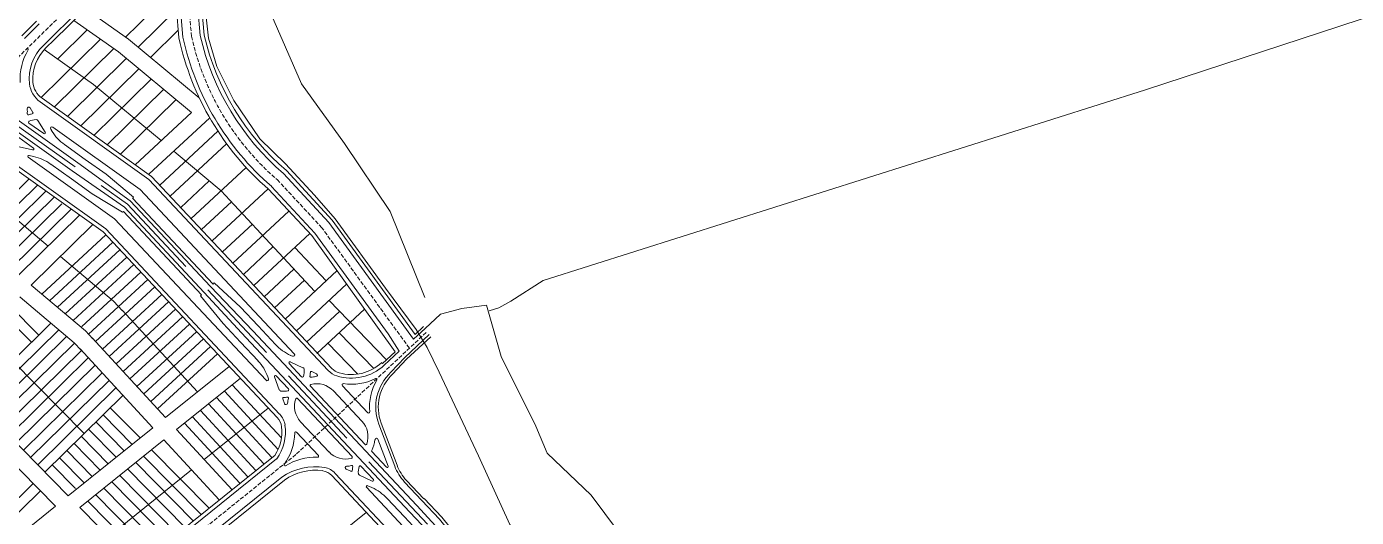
# Model space of a CAD drawing. Header units: metres. Extents: x 3557088 to 3598139, y 7314183 to 7334470.
# Drawn here: x 3576380 to 3577685, y 7324441 to 7324922 of the extents above; entities that cross this region are included whole.
import ezdxf

# ---------------------------------------------------------------- set-up
doc = ezdxf.new("R2010")
doc.units = ezdxf.units.M
doc.linetypes.add('JIS_02_4.0', pattern=[5.5, 4, -1.5])
doc.layers.add('Imagen', color=17, linetype='Continuous', lineweight=0)
doc.layers.add('Imagen_ZonaUrbanizable', color=17, linetype='Continuous', lineweight=0)
doc.layers.add('nuevo', color=7, linetype='Continuous', lineweight=15, true_color=0xf2f2f2)
picture_1 = doc.add_image_def('image1.jpg', size_in_pixel=(4800, 2360))
picture_2 = doc.add_image_def('image2.jpg', size_in_pixel=(4800, 2360))

msp = doc.modelspace()

# ---------------------------------------------------------------- linework, layer by layer
at = {"layer": 'nuevo'}
for p, q in [((3576405, 7324912), (3576529.8, 7325035.4)), ((3576407.5, 7324909.5), (3576526.5, 7325026.5)), ((3576375.5, 7324913.1), (3576389.9, 7324927.3)), ((3576392.4, 7324924.8), (3576378, 7324910.6)), ((3576405, 7324912), (3576396.2, 7324903.3)), ((3576407.5, 7324909.5), (3576398.7, 7324900.8)), ((3576500.1, 7324772.2), (3576393.3, 7324848.3)), ((3576502.7, 7324775.2), (3576395.2, 7324851.8)), ((3576383.5, 7324842.4), (3576386.2, 7324838)), ((3576541.7, 7324837.8), (3576486.7, 7324786.6)), ((3576559.7, 7324832.7), (3576500, 7324777.2)), ((3576397, 7324817.1), (3576382.4, 7324827.5)), ((3576391.2, 7324830), (3576398.4, 7324818.4)), ((3576404.8, 7324819.7), (3576403.7, 7324821.4)), ((3576405.8, 7324823.4), (3576491.5, 7324762.4)), ((3576567.7, 7324819.6), (3576510.8, 7324766.7)), ((3576372.3, 7324813.3), (3576386.8, 7324802.9)), ((3576437.6, 7324791.8), (3576417.3, 7324806.3)), ((3576576.3, 7324807.2), (3576521, 7324755.7)), ((3576455.1, 7324720.8), (3576351.8, 7324794.4)), ((3576355.1, 7324797), (3576457.7, 7324723.8)), ((3576372.7, 7324804.1), (3576386, 7324801.1)), ((3576381.7, 7324793.9), (3576466.3, 7324733.6)), ((3576382.5, 7324795.7), (3576387, 7324794.7)), ((3576403.7, 7324787.2), (3576424, 7324772.7)), ((3576437.6, 7324791.8), (3576458.1, 7324777.3)), ((3576595.4, 7324784), (3576541.3, 7324733.6)), ((3576424, 7324772.7), (3576444.4, 7324758.2)), ((3576458.1, 7324777.3), (3576485.1, 7324754.9)), ((3576500.1, 7324772.2), (3576675.9, 7324584.8)), ((3576502.7, 7324775.2), (3576679.5, 7324586.8)), ((3576559.2, 7324770.8), (3576531.3, 7324744.8)), ((3576676.6, 7324729.8), (3576632.1, 7324777.9)), ((3576444.4, 7324758.2), (3576474.3, 7324739.9)), ((3576485.1, 7324754.9), (3576484.2, 7324753.7)), ((3576642.7, 7324601.2), (3576491.5, 7324762.4)), ((3576616.9, 7324763), (3576562.1, 7324711.9)), ((3576563.1, 7324669.5), (3576484, 7324753.9)), ((3576581.1, 7324750.1), (3576551.8, 7324722.9)), ((3576637.5, 7324741.1), (3576582.5, 7324690)), ((3576615, 7324575.2), (3576466.3, 7324733.6)), ((3576474.3, 7324739.9), (3576475, 7324740.8)), ((3576551.8, 7324658.9), (3576475, 7324740.8)), ((3576601.6, 7324728.2), (3576572.3, 7324701)), ((3576759.8, 7324615.3), (3576676.6, 7324729.8)), ((3576455.1, 7324720.8), (3576626, 7324538.6)), ((3576457.7, 7324723.8), (3576628.3, 7324541.9)), ((3576657.9, 7324719.2), (3576602.9, 7324668)), ((3576622, 7324706.3), (3576592.7, 7324679)), ((3576642.4, 7324684.3), (3576613.2, 7324657)), ((3576684.8, 7324682.8), (3576633.6, 7324635.1)), ((3576564.2, 7324670.6), (3576563.1, 7324669.5)), ((3576590, 7324646.7), (3576564.2, 7324670.6)), ((3576652.7, 7324673.3), (3576623.4, 7324646.1)), ((3576694.3, 7324669.7), (3576644.5, 7324623.4)), ((3576550.7, 7324657.9), (3576551.8, 7324658.9)), ((3576572.9, 7324630.7), (3576550.7, 7324657.9)), ((3576607.2, 7324628.5), (3576590, 7324646.7)), ((3576687.2, 7324642.6), (3576654.7, 7324612.4)), ((3576711.7, 7324644.9), (3576664.9, 7324601.4)), ((3576590, 7324612.4), (3576572.9, 7324630.7)), ((3576607.2, 7324628.5), (3576624.2, 7324610.3)), ((3576590, 7324612.4), (3576607.1, 7324594.2)), ((3576639.1, 7324599.6), (3576641, 7324598.8)), ((3576366.3, 7324594.1), (3576436.4, 7324522.8)), ((3576637.6, 7324591.6), (3576649.9, 7324578.5)), ((3576651.2, 7324587.5), (3576638.8, 7324593.2)), ((3576728.4, 7324592.4), (3576729.1, 7324591.7)), ((3576616.8, 7324578.6), (3576617.5, 7324576.7)), ((3576628, 7324565.8), (3576623.2, 7324578.6)), ((3576624.9, 7324579.6), (3576637.1, 7324566.6)), ((3576664.5, 7324581.5), (3576659.8, 7324583.7)), ((3576658.6, 7324569.2), (3576712.1, 7324512.2)), ((3576681.2, 7324564.7), (3576709.1, 7324535)), ((3576689.8, 7324570.1), (3576715, 7324543.3)), ((3576633.2, 7324552.2), (3576631.4, 7324557)), ((3576645.8, 7324557.3), (3576699.4, 7324500.2)), ((3576648.9, 7324534.4), (3576676.8, 7324504.7)), ((3576727.9, 7324533), (3576743.5, 7324491.7)), ((3576644.8, 7324524.2), (3576666.3, 7324501.3)), ((3576725.6, 7324532.1), (3576741.2, 7324490.8)), ((3576724.8, 7324517.3), (3576734.7, 7324490.9)), ((3576718.8, 7324505.1), (3576733.1, 7324489.8)), ((3576682.9, 7324483.7), (3576790.8, 7324368.7)), ((3576693.5, 7324487.9), (3576698.1, 7324485.8)), ((3576706.7, 7324481.9), (3576719.2, 7324476.3)), ((3576708.1, 7324490.9), (3576720.3, 7324477.9)), ((3576713.5, 7324470.1), (3576800.3, 7324377.6)), ((3576714.7, 7324471.7), (3576718.8, 7324469.8)), ((3576750.9, 7324475.2), (3576767.9, 7324457.1)), ((3576752.7, 7324476.9), (3576769.8, 7324458.8)), ((3576733.7, 7324459.2), (3576750.8, 7324441))]:
    msp.add_line(p, q, dxfattribs=at)
at = {"layer": 'nuevo', "linetype": 'JIS_02_4.0', "ltscale": 21}
for p, q in [((3576171.1, 7324967.4), (3576478.9, 7324748)), ((3576478.9, 7324748), (3576814.1, 7324390.6))]:
    msp.add_line(p, q, dxfattribs=at)
at = {"layer": 'nuevo', "linetype": 'JIS_02_4.0'}
for p, q in [((3576265.2, 7324787.1), (3576398.7, 7324918.4)), ((3576669.8, 7324724.7), (3576626.2, 7324771.7)), ((3576626.2, 7324771.7), (3576626.2, 7324771.7)), ((3576755.6, 7324606.6), (3576669.8, 7324724.7)), ((3576644.9, 7324502.8), (3576773, 7324622.9)), ((3576422.7, 7324323.8), (3576644.9, 7324502.8))]:
    msp.add_line(p, q, dxfattribs=at)
at = {"layer": 'nuevo'}
for points in [[(3576549.5, 7326063.6), (3576630.6, 7325938), (3576695.8, 7325818), (3576759.9, 7325731.6), (3576817, 7325647.3), (3576853.8, 7325573.8), (3576852.4, 7325481.4), (3576822.5, 7325401.1), (3576758.5, 7325353.5), (3576701.3, 7325342.7), (3576663.3, 7325320.9), (3576626.5, 7325257), (3576608.8, 7325169.1), (3576603.3, 7325049.5), (3576618.3, 7324938), (3576649.6, 7324865.9), (3576691.8, 7324807.4), (3576736.7, 7324740.8), (3576770.8, 7324656.5)], [(3577987, 7325189.3), (3577726.2, 7324941.4), (3577477.6, 7324860), (3576886.8, 7324673), (3576855.1, 7324652.9), (3576843.4, 7324646.1), (3576833.9, 7324643.3)], [(3576530.9, 7325175.7), (3576538.7, 7325137.7), (3576545.1, 7325103.3), (3576551, 7325059.7), (3576555.4, 7325015.4), (3576555.8, 7324963), (3576555.6, 7324937.2), (3576558.6, 7324910.9), (3576566.7, 7324883), (3576583.3, 7324849.6), (3576608.9, 7324812), (3576634, 7324787.4), (3576662.5, 7324756.8), (3576682.8, 7324733.4), (3576732.3, 7324665.5)], [(3576168.6, 7324963.9), (3576184.9, 7324952.3), (3576233.5, 7324917), (3576424.9, 7324780.7), (3576476, 7324744.9), (3576554.4, 7324661.3), (3576595.1, 7324617.2), (3576755.9, 7324445.8), (3576797.4, 7324402.3), (3576811, 7324387.7)], [(3576817.2, 7324393.5), (3576803.6, 7324408.1), (3576762.8, 7324452.3), (3576602.1, 7324623.7), (3576560.6, 7324667.1), (3576481.8, 7324751.1), (3576430.4, 7324788.4), (3576239, 7324924.8), (3576189.8, 7324959.2), (3576173.5, 7324970.8)], [(3576477.1, 7324911.9), (3576528, 7324961.9)], [(3576437.9, 7324939.4), (3576479.9, 7324909.9), (3576549.5, 7324852.1)], [(3576489.4, 7324902), (3576527, 7324939)], [(3576529.5, 7324911.1), (3576527, 7324939.2)], [(3576533.4, 7324911.8), (3576531, 7324939)], [(3576550.3, 7324913.3), (3576548.1, 7324939.5)], [(3576554.3, 7324913.6), (3576552.1, 7324939.6)], [(3576426.3, 7324928), (3576470.2, 7324897.2), (3576541.7, 7324837.8)], [(3576410.4, 7324890.3), (3576439.4, 7324918.8)], [(3576501.6, 7324891.9), (3576528.8, 7324918.7)], [(3576394.5, 7324852.6), (3576452.4, 7324909.6)], [(3576397.4, 7324899.5), (3576445.8, 7324865.4), (3576512.2, 7324810.3)], [(3576407.5, 7324843.4), (3576465.5, 7324900.5)], [(3576420.5, 7324834.2), (3576477.9, 7324890.7)], [(3576433.3, 7324824.7), (3576490.1, 7324880.6)], [(3576446.2, 7324815.5), (3576502.2, 7324870.5)], [(3576459.2, 7324806.2), (3576514.4, 7324860.5)], [(3576472.2, 7324797), (3576526.5, 7324850.4)], [(3576524.6, 7324800), (3576526.9, 7324798.1), (3576570.8, 7324761), (3576583.8, 7324747.3)], [(3576288.9, 7324792.9), (3576353.8, 7324746.6), (3576401.1, 7324706.8)], [(3576761.2, 7324620.1), (3576679.8, 7324732.2), (3576634.9, 7324780.9)], [(3576326.1, 7324717.3), (3576382.3, 7324772.5)], [(3576334, 7324711), (3576390.7, 7324766.7)], [(3576341.7, 7324704.5), (3576398.9, 7324760.8)], [(3576349.4, 7324698.1), (3576407.2, 7324754.9)], [(3576741.8, 7324603), (3576659.8, 7324717.2), (3576617.5, 7324762.5)], [(3576745.7, 7324603.8), (3576734.9, 7324620.6), (3576663, 7324719.6), (3576620.3, 7324765.4)], [(3576357.1, 7324691.6), (3576414.6, 7324748.2)], [(3576364.8, 7324685.1), (3576423.7, 7324743.1)], [(3576583.8, 7324747.3), (3576662.9, 7324662.3)], [(3576372.4, 7324678.6), (3576432, 7324737.2)], [(3576384.7, 7324668.3), (3576445.2, 7324727.8)], [(3576394.9, 7324659.7), (3576457.9, 7324717.8)], [(3576402.6, 7324653.2), (3576464.7, 7324710.5)], [(3576410.3, 7324646.7), (3576471.6, 7324703.2)], [(3576643.2, 7324705.5), (3576673.9, 7324672.6)], [(3576413.4, 7324696.5), (3576465.2, 7324652.7), (3576474.1, 7324643.4)], [(3576418, 7324640.2), (3576478.4, 7324695.9)], [(3576425.7, 7324633.7), (3576485.2, 7324688.6)], [(3576434.1, 7324627.8), (3576492.1, 7324681.3)], [(3576384.7, 7324668.3), (3576437.8, 7324623.6), (3576445.1, 7324615.8)], [(3576440.8, 7324620.5), (3576498.9, 7324674)], [(3576447.6, 7324613.1), (3576505.8, 7324666.7)], [(3576732.3, 7324665.5), (3576762.4, 7324624.8), (3576772.9, 7324607.2)], [(3576373.3, 7324657), (3576373.8, 7324656.6), (3576426.8, 7324611.9), (3576433.5, 7324604.8)], [(3576454.4, 7324605.8), (3576512.6, 7324659.4)], [(3576461.2, 7324598.4), (3576519.4, 7324652.1)], [(3576676.8, 7324653.4), (3576733.2, 7324595.1)], [(3576384.9, 7324612.5), (3576356.9, 7324641)], [(3576392.1, 7324619.5), (3576364.1, 7324648)], [(3576468, 7324591.1), (3576526.2, 7324644.8)], [(3576473.7, 7324643.9), (3576547.6, 7324563.7)], [(3576474.7, 7324583.7), (3576533, 7324637.5)], [(3576771, 7324625.8), (3576786, 7324639.9), (3576807.1, 7324645.7), (3576831.1, 7324648.7)], [(3576831.1, 7324648.7), (3576845.7, 7324598.5), (3576879.5, 7324530), (3576890.8, 7324503.7), (3576934, 7324462.4), (3576975.3, 7324407.1), (3576998.8, 7324361.1), (3577029.8, 7324334.9), (3577048.5, 7324293.6), (3577052.3, 7324266.4), (3577058.7, 7324234.4)], [(3576327.9, 7324556.4), (3576403.9, 7324631.2)], [(3576334.9, 7324549.3), (3576411.6, 7324624.7)], [(3576481.5, 7324576.4), (3576539.8, 7324630.1)], [(3576759.8, 7324615.3), (3576771, 7324625.8)], [(3576769.5, 7324627.9), (3576761.2, 7324620.1)], [(3576341.9, 7324542.1), (3576419.3, 7324618.2)], [(3576348.9, 7324535), (3576427, 7324611.7)], [(3576444.3, 7324616.7), (3576516.4, 7324538.6)], [(3576488.3, 7324569), (3576546.7, 7324622.8)], [(3576495.1, 7324561.7), (3576553.7, 7324615.7)], [(3576675.7, 7324611.4), (3576705, 7324581.1)], [(3576686.7, 7324621.6), (3576720.6, 7324586.6)], [(3576775, 7324620), (3576751.1, 7324597.6), (3576737.3, 7324583)], [(3576739.1, 7324581.2), (3576752.8, 7324595.8), (3576776.5, 7324617.9)], [(3576356, 7324527.9), (3576433.8, 7324604.5)], [(3576432.5, 7324605.9), (3576503.9, 7324528.5)], [(3576501.8, 7324554.3), (3576560.5, 7324608.4)], [(3576508.6, 7324547), (3576567.4, 7324601.1)], [(3576729.1, 7324591.7), (3576741.8, 7324603)], [(3576730.8, 7324589.9), (3576745.7, 7324603.8), (3576745.7, 7324603.8)], [(3577454.6, 7323473.8), (3577432.4, 7323564.5), (3577412, 7323642.1), (3577356.4, 7323703.2), (3577291.5, 7323759.1), (3577236, 7323805.3), (3577195.2, 7323866.4), (3577167.5, 7323940.4), (3577145.2, 7324001.4), (3577121.2, 7324044), (3577069.3, 7324110.6), (3577036, 7324142), (3576996.8, 7324187.6), (3576957.9, 7324272.6), (3576932, 7324317), (3576854.2, 7324433.6), (3576823.5, 7324501), (3576784.9, 7324583.1), (3576772.9, 7324607.2)], [(3576421, 7324461.8), (3576299.9, 7324584.9)], [(3576363, 7324520.7), (3576440.6, 7324597.1)], [(3576370, 7324513.6), (3576447.4, 7324589.8)], [(3576516.4, 7324538.6), (3576578.8, 7324588.8)], [(3576408.5, 7324451.7), (3576288.5, 7324573.6)], [(3576377, 7324506.5), (3576454.2, 7324582.4)], [(3576384, 7324499.4), (3576461, 7324575)], [(3576527.2, 7324526.8), (3576589.8, 7324577.2)], [(3576391, 7324492.2), (3576467.7, 7324567.7)], [(3576398, 7324485.1), (3576474.5, 7324560.3)], [(3576574.1, 7324564.5), (3576626.8, 7324507.3)], [(3576581.9, 7324570.8), (3576630.1, 7324518.5)], [(3576491.4, 7324518.5), (3576462.2, 7324548.2)], [(3576550.7, 7324545.6), (3576605, 7324486.7)], [(3576554.4, 7324497.3), (3576617.2, 7324547.9)], [(3576558.5, 7324551.9), (3576612.8, 7324493)], [(3576566.3, 7324558.2), (3576620.6, 7324499.3)], [(3576475.8, 7324505.9), (3576447.9, 7324534.2)], [(3576483.6, 7324512.2), (3576455.1, 7324541.2)], [(3576535, 7324533.1), (3576589.4, 7324474.1)], [(3576542.8, 7324539.3), (3576597.2, 7324480.4)], [(3576421, 7324461.8), (3576503.9, 7324528.5)], [(3576460.1, 7324493.3), (3576433.7, 7324520.2)], [(3576468, 7324499.6), (3576440.8, 7324527.2)], [(3576527.2, 7324526.8), (3576581.6, 7324467.8)], [(3576452.3, 7324487), (3576426.6, 7324513.1)], [(3576432.3, 7324450.3), (3576514.7, 7324516.7)], [(3576559.1, 7324449.7), (3576502.7, 7324507)], [(3576514.7, 7324516.7), (3576569.1, 7324457.8)], [(3576436.6, 7324474.4), (3576412.3, 7324499.1)], [(3576444.5, 7324480.7), (3576419.4, 7324506.1)], [(3576422, 7324339.3), (3576623.8, 7324501.8)], [(3576423.5, 7324335.3), (3576625.4, 7324498), (3576625.4, 7324498)], [(3576543.4, 7324437.1), (3576487.1, 7324494.4)], [(3576551.3, 7324443.4), (3576494.9, 7324500.7)], [(3576428.1, 7324468.8), (3576405.2, 7324492.1)], [(3576434.1, 7324322.1), (3576630.4, 7324480.2), (3576630.4, 7324480.2)], [(3576460.5, 7324421.6), (3576541.9, 7324487.2)], [(3576527.8, 7324424.5), (3576471.4, 7324481.8)], [(3576535.6, 7324430.8), (3576479.2, 7324488.1)], [(3576787.9, 7324366), (3576679.4, 7324481.6)], [(3576329.6, 7324417.8), (3576386.6, 7324473.9)], [(3576437.7, 7324319.9), (3576633.1, 7324477.2), (3576633.1, 7324477.2)], [(3576512.1, 7324411.9), (3576455.7, 7324469.2)], [(3576520, 7324418.2), (3576463.6, 7324475.5)], [(3576336.6, 7324410.6), (3576393.6, 7324466.7)], [(3576496.5, 7324399.3), (3576440.1, 7324456.6)], [(3576504.3, 7324405.6), (3576447.9, 7324462.9)], [(3576767.9, 7324457.1), (3576785.1, 7324438.8), (3576807.2, 7324411.5), (3576806.1, 7324410.5), (3576819.8, 7324395.9)], [(3576822, 7324398), (3576808.3, 7324412.6), (3576809.4, 7324413.6), (3576787.3, 7324440.7), (3576770.1, 7324459.1), (3576769.8, 7324458.8)], [(3576345.9, 7324401.2), (3576408.5, 7324451.7)], [(3576488.6, 7324393), (3576432.3, 7324450.3)], [(3576557, 7324319.6), (3576713.3, 7324445.5)], [(3576750.8, 7324441), (3576767.9, 7324422.7), (3576793.7, 7324398.9), (3576794.8, 7324399.9), (3576808.5, 7324385.3)]]:
    msp.add_lwpolyline(points, dxfattribs=at)
at = {"layer": 'nuevo', "linetype": 'JIS_02_4.0'}
for points in [[(3576398.7, 7324918.4), (3576536.5, 7325053.9)], [(3576541.9, 7324912.5), (3576539.5, 7324938.5)]]:
    msp.add_lwpolyline(points, dxfattribs=at)
at = {"layer": 'nuevo'}
for centre, radius, start, end in [((3576797.2, 7324969.3), 274, 192.2732, 229.0065), ((3576796.9, 7324969.2), 269.7, 192.2982, 229.0761), ((3576797.5, 7324970.2), 253.6, 192.9665, 229.3021), ((3576797.6, 7324970.4), 249.8, 193.1424, 229.3556), ((3576428.2, 7324870.9), 54.5, 148.7646, 183.8077), ((3576380.7, 7324899.7), 1, 328.7646, 128.6146), ((3576428.2, 7324870.9), 45.5, 134.5267, 186.2008), ((3576428.2, 7324870.9), 42, 134.5267, 184.356), ((3576407.8, 7324868.7), 25, 186.2008, 234.5267), ((3576407.7, 7324869.3), 21.5, 184.356, 234.5267), ((3576382.2, 7324841.6), 1.5, 32.0267, 185.5281), ((3576351.7, 7324838.6), 29.1, 355.8719, 5.5281), ((3576381.8, 7324836.5), 1, 175.8719, 290.5262), ((3576390.2, 7324814), 23, 101.6183, 110.5262), ((3576385.4, 7324837.5), 1, 281.6183, 32.0267), ((3576383, 7324828.3), 1, 116.5735, 234.5267), ((3576390.2, 7324814), 17, 92.6026, 116.5735), ((3576389.5, 7324829), 2, 32.0267, 92.6026), ((3576405, 7324822.2), 1.5, 54.5267, 212.0267), ((3576444.6, 7324844.6), 47, 212.0267, 234.5267), ((3576397.6, 7324817.9), 1, 234.5267, 32.0267), ((3576382.3, 7324794.8), 1, 77.0267, 234.5267), ((3576386.3, 7324802.1), 1, 257.0267, 54.5267), ((3576376.4, 7324748.9), 47, 54.5267, 77.0267), ((3576658.5, 7324642.4), 47, 223.1688, 245.6688), ((3576641.6, 7324600.1), 1.5, 245.6688, 43.1688), ((3576572.8, 7324562), 47, 20.6688, 43.1688), ((3576638.4, 7324592.3), 1, 65.6688, 223.1688), ((3576650.4, 7324585.7), 2, 5.0929, 65.6688), ((3576635.5, 7324584.4), 17, 341.122, 5.0929), ((3576690.5, 7324598.4), 20, 223.1688, 252.3427), ((3576691.2, 7324597.7), 16, 223.1688, 254.1575), ((3576698.7, 7324624.2), 47, 252.3427, 313.1688), ((3576698.7, 7324624.2), 43.5, 254.1575, 313.1688), ((3576616.1, 7324576.2), 1.5, 223.1688, 20.6688), ((3576624.1, 7324578.9), 1, 43.1688, 200.6688), ((3576650.6, 7324579.2), 1, 223.1688, 341.122), ((3576635.5, 7324584.4), 23, 347.1693, 356.0773), ((3576658.9, 7324579.1), 1, 167.1693, 281.8236), ((3576659.4, 7324582.8), 1, 65.6688, 176.0773), ((3576665, 7324549.6), 29.1, 92.1674, 101.8236), ((3576665, 7324549.6), 22.1, 43.1688, 105.6824), ((3576663.9, 7324580.2), 1.5, 272.1674, 65.6688), ((3576690.6, 7324570.8), 1, 81.3454, 223.1688), ((3576698.7, 7324624.2), 53, 261.3454, 296.571), ((3576769.5, 7324548.7), 53, 149.7667, 184.9922), ((3576722.8, 7324575.9), 1, 329.7667, 116.571), ((3576769.6, 7324548.7), 47, 133.1688, 200.6688), ((3576769.6, 7324548.7), 44.5, 133.1688, 200.6688), ((3576629.9, 7324566.5), 2, 200.6688, 261.2447), ((3576632.2, 7324581.3), 17, 261.2447, 285.2156), ((3576632.2, 7324581.3), 23, 270.2604, 279.1683), ((3576636, 7324557.6), 1, 344.514, 99.1683), ((3576636.4, 7324565.9), 1, 285.2156, 43.1688), ((3576659.3, 7324569.9), 1, 105.6824, 223.1688), ((3576632.3, 7324557.3), 1, 90.2604, 200.6688), ((3576634.6, 7324552.7), 1.5, 200.6688, 354.1702), ((3576665, 7324549.6), 29.1, 164.514, 174.1702), ((3576665, 7324549.6), 22.1, 160.6552, 223.1688), ((3576645.1, 7324556.6), 1, 43.1688, 160.6552), ((3576614.3, 7324527.6), 16, 6.659, 43.1688), ((3576613.8, 7324528.2), 20, 8.2051, 43.1688), ((3576692.9, 7324519.9), 22.1, 340.6552, 43.1688), ((3576715.7, 7324544), 1, 223.1688, 4.9922), ((3576588.5, 7324524.6), 42, 327.184, 6.659), ((3576588.5, 7324524.6), 45.5, 324.2424, 8.2051), ((3576588.6, 7324524.6), 54.5, 324.0618, 358.8377), ((3576644.1, 7324523.5), 1, 43.1688, 178.8377), ((3576712.8, 7324512.9), 1, 223.1688, 340.6552), ((3576719.5, 7324505.7), 1, 152.0527, 223.1688), ((3576692.9, 7324519.9), 29.1, 332.0527, 354.1702), ((3576723.4, 7324516.7), 1.5, 20.6688, 174.1702), ((3576663.1, 7324445.1), 54.5, 87.4999, 122.2759), ((3576665.6, 7324500.6), 1, 267.4999, 43.1688), ((3576692.9, 7324519.9), 22.1, 223.1688, 285.6824), ((3576698.6, 7324499.5), 1, 285.6824, 43.1688), ((3576663.6, 7324430.9), 59.4, 81.3948, 123.9064), ((3576633.5, 7324492.1), 1, 144.0618, 302.2759), ((3576663.7, 7324433.5), 53.4, 82.5635, 124.9494), ((3576667.8, 7324470.7), 16, 43.1688, 79.6786), ((3576668.3, 7324470.1), 20, 43.1688, 78.1325), ((3576694.1, 7324489.3), 1.5, 92.1674, 245.6688), ((3576692.9, 7324519.9), 29.1, 272.1674, 281.8236), ((3576698.5, 7324486.7), 1, 245.6688, 356.0773), ((3576699.1, 7324490.4), 1, 347.1693, 101.8236), ((3576722.5, 7324485), 23, 167.1693, 176.0773), ((3576722.5, 7324485), 17, 161.122, 185.0929), ((3576707.5, 7324483.7), 2, 185.0929, 245.6688), ((3576707.3, 7324490.2), 1, 43.1688, 161.122), ((3576733.8, 7324490.5), 1, 223.1688, 20.6688), ((3576785.2, 7324507.4), 47, 200.6688, 223.1688), ((3576785.2, 7324507.4), 44.5, 200.6688, 223.1688), ((3576714.3, 7324470.8), 1, 65.6688, 223.1688), ((3576699.5, 7324427), 47, 43.1688, 65.6688), ((3576719.6, 7324477.2), 1, 245.6688, 43.1688)]:
    msp.add_arc(centre, radius, start, end, dxfattribs=at)
at = {"layer": 'nuevo', "linetype": 'JIS_02_4.0'}
msp.add_arc((3576797.1, 7324969.7), 261.6, 192.6148, 229.1894, dxfattribs=at)

# ---------------------------------------------------------------- pictures from other files: only their frames are drawn
at = {"layer": 'Imagen'}
image = msp.add_image(picture_1, insert=(3557088.1, 7314320.1), size_in_units=(40983.9, 20150.4), rotation=-0.19111, dxfattribs=dict(at, fade=20))
image.dxf.flags = 7
at = {"layer": 'Imagen_ZonaUrbanizable'}
image = msp.add_image(picture_2, insert=(3572700.5, 7325068), size_in_units=(7743.8, 3807.4), rotation=-32.65284, dxfattribs=at)
image.dxf.flags = 7

doc.saveas('drawing.dxf')
